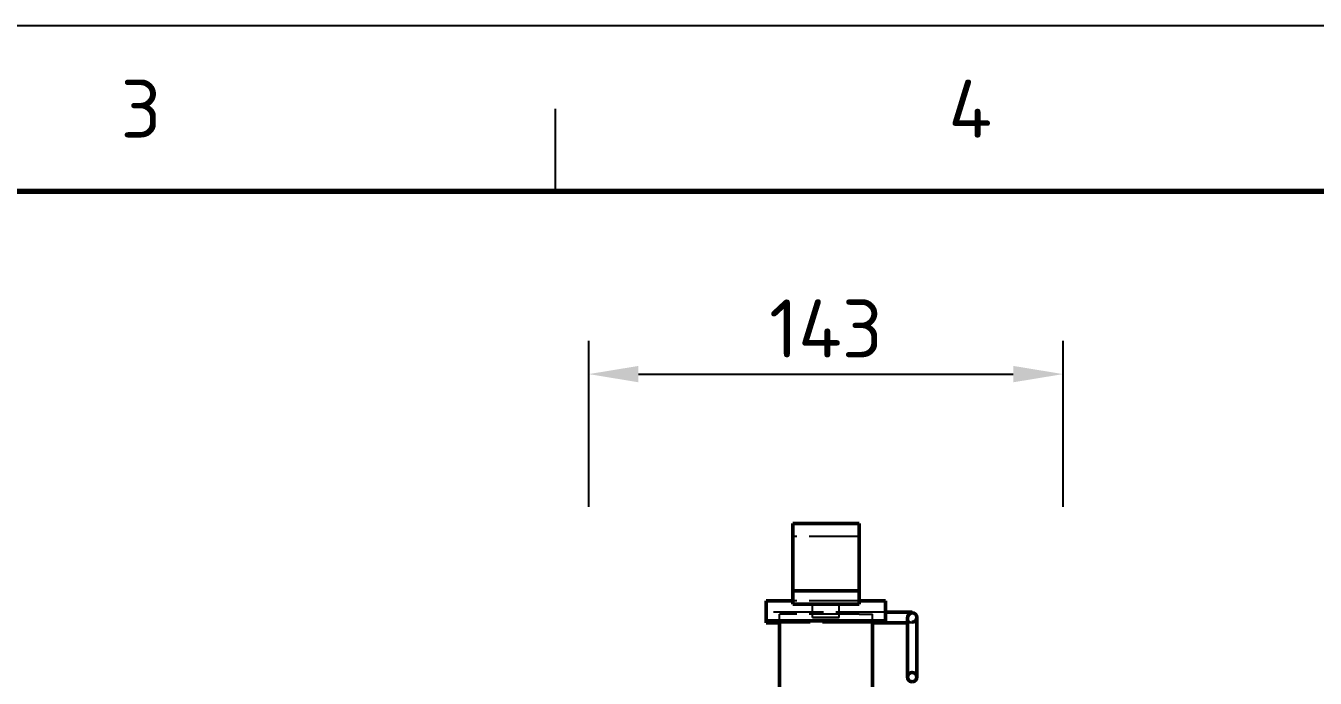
# Model space of a CAD drawing. Header units: millimetres. Extents: x 0 to 420, y 0 to 297.
# Drawn here: x 128.1 to 205.8, y 257.7 to 297 of the extents above; entities that cross this region are included whole.
import ezdxf
from ezdxf.enums import TextEntityAlignment as Align

# ---------------------------------------------------------------- set-up
doc = ezdxf.new("R2010")
doc.units = ezdxf.units.MM
doc.linetypes.add('ISO02-TRAZOS', pattern=[3.75, 3, -0.75])
for name, color, linetype, lineweight in [('01-VISIBLE', 7, 'CONTINUOUS', 50), ('02-OCULTA', 4, 'ISO02-TRAZOS', 25), ('04-COTA', 3, 'CONTINUOUS', 25), ('06-TEXTO', 7, 'CONTINUOUS', 25), ('07-RECUADRO', 7, 'CONTINUOUS', 70), ('08-FINA', 5, 'CONTINUOUS', 25)]:
    doc.layers.add(name, color=color, linetype=linetype, lineweight=lineweight)
doc.styles.add('ISO3098', font='isocpeur.ttf')
doc.dimstyles.new('FLAMA-ISO', dxfattribs={"dimtxt": 3.5, "dimasz": 3, "dimexe": 2, "dimexo": 1, "dimgap": 1, "dimtad": 1, "dimdec": 1, "dimtxsty": 'ISO3098', "dimcen": 2.5, "dimclrd": 3, "dimclre": 3, "dimclrt": 3, "dimazin": 3, "dimtfac": 1, "dimtmove": 0, "dimatfit": 3, "dimlwd": 25, "dimlwe": 25})

msp = doc.modelspace()

# ---------------------------------------------------------------- linework, layer by layer
at = {"layer": '01-VISIBLE'}
for p, q in [((178.298, 267), (174.298, 267)), ((174.298, 262.924), (174.298, 267)), ((178.298, 262.924), (178.298, 267)), ((178.298, 262.924), (174.298, 262.924)), ((174.298, 262.13), (174.298, 262.924)), ((178.298, 262.13), (178.298, 262.924)), ((174.298, 262.33), (172.698, 262.33)), ((178.298, 262.13), (174.298, 262.13)), ((179.898, 262.33), (178.298, 262.33)), ((181.498, 261.65), (179.898, 261.65)), ((179.898, 261.13), (172.698, 261.13)), ((173.498, 261.01), (172.698, 261.01)), ((173.498, 248.876), (173.498, 261.13)), ((179.098, 248.876), (179.098, 261.13)), ((181.218, 261.01), (179.098, 261.01))]:
    msp.add_line(p, q, dxfattribs=at)
for points in [[(172.698, 261.13), (172.698, 261.23), (172.698, 261.33), (172.698, 261.43), (172.698, 261.53), (172.698, 261.63), (172.698, 261.73), (172.698, 261.83), (172.698, 261.93), (172.698, 262.03), (172.698, 262.13), (172.698, 262.23), (172.698, 262.33)], [(179.898, 261.13), (179.898, 261.23), (179.898, 261.33), (179.898, 261.43), (179.898, 261.53), (179.898, 261.63), (179.898, 261.73), (179.898, 261.83), (179.898, 261.93), (179.898, 262.03), (179.898, 262.13), (179.898, 262.23), (179.898, 262.33)], [(181.498, 261.603), (181.424, 261.591), (181.356, 261.558), (181.299, 261.509), (181.256, 261.447), (181.228, 261.376), (181.218, 261.301)], [(181.218, 261.301), (181.218, 261.199), (181.218, 261.097), (181.218, 260.995), (181.218, 260.893), (181.218, 260.791), (181.218, 260.689), (181.218, 260.587), (181.218, 260.485), (181.218, 260.383), (181.218, 260.281), (181.218, 260.179), (181.218, 260.077), (181.218, 259.975), (181.218, 259.873), (181.218, 259.771), (181.218, 259.669), (181.218, 259.567), (181.218, 259.464), (181.218, 259.362), (181.218, 259.26), (181.218, 259.158), (181.218, 259.056), (181.218, 258.954), (181.218, 258.852), (181.218, 258.75), (181.218, 258.648), (181.218, 258.546), (181.218, 258.444), (181.218, 258.342), (181.218, 258.24), (181.218, 258.138), (181.218, 258.036), (181.218, 257.934), (181.218, 257.832), (181.218, 257.73)], [(181.498, 261.603), (181.498, 261.611), (181.498, 261.619), (181.498, 261.626), (181.498, 261.634), (181.498, 261.642), (181.498, 261.65)], [(181.778, 257.73), (181.778, 257.83), (181.778, 257.93), (181.778, 258.03), (181.778, 258.13), (181.778, 258.23), (181.778, 258.33), (181.778, 258.43), (181.778, 258.53), (181.778, 258.63), (181.778, 258.73), (181.778, 258.83), (181.778, 258.93), (181.778, 259.03), (181.778, 259.13), (181.778, 259.23), (181.778, 259.33), (181.778, 259.43), (181.778, 259.53), (181.778, 259.63), (181.778, 259.73), (181.778, 259.83), (181.778, 259.93), (181.778, 260.03), (181.778, 260.13), (181.778, 260.23), (181.778, 260.33), (181.778, 260.43), (181.778, 260.53), (181.778, 260.63), (181.778, 260.73), (181.778, 260.83), (181.778, 260.93), (181.778, 261.03), (181.778, 261.13), (181.778, 261.23), (181.778, 261.33)], [(181.778, 257.73), (181.778, 257.833), (181.778, 257.935), (181.778, 258.038), (181.778, 258.141), (181.778, 258.244), (181.778, 258.347), (181.778, 258.45), (181.778, 258.553), (181.778, 258.655), (181.778, 258.758), (181.778, 258.861), (181.778, 258.964), (181.778, 259.067), (181.778, 259.17), (181.778, 259.273), (181.778, 259.375), (181.778, 259.478), (181.778, 259.581), (181.778, 259.684), (181.778, 259.787), (181.778, 259.89), (181.778, 259.993), (181.778, 260.095), (181.778, 260.198), (181.778, 260.301), (181.778, 260.404), (181.778, 260.507), (181.778, 260.61), (181.778, 260.713), (181.778, 260.815), (181.778, 260.918), (181.778, 261.021), (181.778, 261.124), (181.778, 261.227), (181.778, 261.33)], [(172.698, 261.01), (172.698, 261.03), (172.698, 261.05), (172.698, 261.07), (172.698, 261.09), (172.698, 261.11), (172.698, 261.13)], [(181.218, 261.01), (181.218, 260.907), (181.218, 260.805), (181.218, 260.702), (181.218, 260.6), (181.218, 260.497), (181.218, 260.395), (181.218, 260.292), (181.218, 260.19), (181.218, 260.087), (181.218, 259.985), (181.218, 259.882), (181.218, 259.78), (181.218, 259.677), (181.218, 259.575), (181.218, 259.472), (181.218, 259.37), (181.218, 259.267), (181.218, 259.165), (181.218, 259.062), (181.218, 258.96), (181.218, 258.857), (181.218, 258.755), (181.218, 258.652), (181.218, 258.55), (181.218, 258.447), (181.218, 258.345), (181.218, 258.242), (181.218, 258.14), (181.218, 258.037), (181.218, 257.935), (181.218, 257.832), (181.218, 257.73)], [(181.218, 257.73), (181.239, 257.837), (181.3, 257.928), (181.391, 257.988), (181.498, 258.01), (181.605, 257.988), (181.696, 257.928), (181.757, 257.837), (181.778, 257.73)], [(181.498, 257.45), (181.426, 257.459), (181.358, 257.487), (181.3, 257.532), (181.256, 257.59), (181.228, 257.657), (181.218, 257.73)], [(181.498, 257.45), (181.571, 257.459), (181.638, 257.487), (181.696, 257.532), (181.741, 257.59), (181.769, 257.657), (181.778, 257.73)]]:
    msp.add_lwpolyline(points, dxfattribs=at)
msp.add_arc((181.498, 261.33), 0.28, -90, 90, dxfattribs=at)
at = {"layer": '02-OCULTA'}
for p, q in [((174.298, 266.206), (174.298, 267)), ((178.298, 266.206), (178.298, 267)), ((178.298, 266.206), (174.298, 266.206)), ((174.298, 262.13), (174.298, 266.206)), ((178.298, 262.13), (178.298, 266.206)), ((178.298, 262.33), (174.298, 262.33)), ((175.498, 261.33), (175.498, 262.13)), ((177.098, 261.33), (177.098, 262.13)), ((179.898, 261.65), (172.698, 261.65)), ((173.498, 261.13), (173.498, 261.53)), ((173.498, 248.876), (173.498, 261.53)), ((178.298, 261.53), (174.298, 261.53)), ((178.298, 261.53), (174.298, 261.53)), ((179.098, 261.13), (179.098, 261.53)), ((179.098, 248.876), (179.098, 261.53)), ((179.098, 261.01), (173.498, 261.01)), ((181.498, 261.01), (181.218, 261.01))]:
    msp.add_line(p, q, dxfattribs=at)
for points in [[(172.698, 262.33), (172.698, 262.23), (172.698, 262.13), (172.698, 262.03), (172.698, 261.93), (172.698, 261.83), (172.698, 261.73), (172.698, 261.63), (172.698, 261.53), (172.698, 261.43), (172.698, 261.33), (172.698, 261.23), (172.698, 261.13)], [(176.298, 262.13), (176.198, 262.13), (176.098, 262.13), (175.998, 262.13), (175.898, 262.13), (175.798, 262.13), (175.698, 262.13), (175.598, 262.13), (175.498, 262.13)], [(175.498, 262.13), (175.598, 262.13), (175.698, 262.13), (175.798, 262.13), (175.898, 262.13), (175.998, 262.13), (176.098, 262.13), (176.198, 262.13), (176.298, 262.13), (176.398, 262.13), (176.498, 262.13), (176.598, 262.13), (176.698, 262.13), (176.798, 262.13), (176.898, 262.13), (176.998, 262.13), (177.098, 262.13)], [(177.098, 262.13), (176.984, 262.13), (176.87, 262.13), (176.755, 262.13), (176.641, 262.13), (176.527, 262.13), (176.412, 262.13), (176.298, 262.13)], [(179.898, 262.33), (179.898, 262.23), (179.898, 262.13), (179.898, 262.03), (179.898, 261.93), (179.898, 261.83), (179.898, 261.73), (179.898, 261.63), (179.898, 261.53), (179.898, 261.43), (179.898, 261.33), (179.898, 261.23), (179.898, 261.13)], [(172.698, 261.65), (172.698, 261.543), (172.698, 261.436), (172.698, 261.33), (172.698, 261.223), (172.698, 261.116), (172.698, 261.01)], [(172.698, 261.13), (172.698, 261.216), (172.698, 261.303), (172.698, 261.39), (172.698, 261.476), (172.698, 261.563), (172.698, 261.65)], [(174.298, 261.53), (174.198, 261.53), (174.098, 261.53), (173.998, 261.53), (173.898, 261.53), (173.798, 261.53), (173.698, 261.53), (173.598, 261.53), (173.498, 261.53)], [(174.298, 261.53), (174.198, 261.53), (174.098, 261.53), (173.998, 261.53), (173.898, 261.53), (173.798, 261.53), (173.698, 261.53), (173.598, 261.53), (173.498, 261.53)], [(176.298, 261.33), (176.198, 261.33), (176.098, 261.33), (175.998, 261.33), (175.898, 261.33), (175.798, 261.33), (175.698, 261.33), (175.598, 261.33), (175.498, 261.33)], [(175.498, 261.33), (175.598, 261.33), (175.698, 261.33), (175.798, 261.33), (175.898, 261.33), (175.998, 261.33), (176.098, 261.33), (176.198, 261.33), (176.298, 261.33), (176.398, 261.33), (176.498, 261.33), (176.598, 261.33), (176.698, 261.33), (176.798, 261.33), (176.898, 261.33), (176.998, 261.33), (177.098, 261.33)], [(177.098, 261.33), (176.984, 261.33), (176.87, 261.33), (176.755, 261.33), (176.641, 261.33), (176.527, 261.33), (176.412, 261.33), (176.298, 261.33)], [(178.298, 261.53), (178.398, 261.53), (178.498, 261.53), (178.598, 261.53), (178.698, 261.53), (178.798, 261.53), (178.898, 261.53), (178.998, 261.53), (179.098, 261.53)], [(178.298, 261.53), (178.398, 261.53), (178.498, 261.53), (178.598, 261.53), (178.698, 261.53), (178.798, 261.53), (178.898, 261.53), (178.998, 261.53), (179.098, 261.53)], [(181.498, 261.603), (181.424, 261.591), (181.356, 261.558), (181.299, 261.509), (181.256, 261.447), (181.228, 261.376), (181.218, 261.301)], [(181.218, 261.301), (181.227, 261.231), (181.256, 261.166), (181.302, 261.113), (181.361, 261.074), (181.428, 261.051), (181.498, 261.043)], [(181.218, 261.301), (181.227, 261.231), (181.256, 261.166), (181.302, 261.113), (181.361, 261.074), (181.428, 261.051), (181.498, 261.043)], [(181.218, 261.301), (181.218, 261.253), (181.218, 261.204), (181.218, 261.156), (181.218, 261.107), (181.218, 261.058), (181.218, 261.01)], [(181.498, 261.65), (181.498, 261.642), (181.498, 261.634), (181.498, 261.626), (181.498, 261.619), (181.498, 261.611), (181.498, 261.603)], [(181.498, 261.603), (181.498, 261.604), (181.498, 261.605), (181.498, 261.606), (181.498, 261.608), (181.498, 261.609), (181.498, 261.61)], [(181.498, 261.61), (181.498, 261.609), (181.498, 261.608), (181.498, 261.606), (181.498, 261.605), (181.498, 261.604), (181.498, 261.603)], [(181.498, 261.043), (181.498, 261.044), (181.498, 261.045), (181.498, 261.046), (181.498, 261.048), (181.498, 261.049), (181.498, 261.05)], [(181.498, 261.05), (181.498, 261.049), (181.498, 261.048), (181.498, 261.046), (181.498, 261.045), (181.498, 261.044), (181.498, 261.043)], [(181.498, 261.043), (181.498, 261.038), (181.498, 261.032), (181.498, 261.026), (181.498, 261.021), (181.498, 261.015), (181.498, 261.01)], [(181.498, 261.01), (181.498, 261.015), (181.498, 261.021), (181.498, 261.026), (181.498, 261.032), (181.498, 261.038), (181.498, 261.043)]]:
    msp.add_lwpolyline(points, dxfattribs=at)
at = {"layer": '07-RECUADRO'}
msp.add_lwpolyline([(20, 10), (410, 10), (410, 287), (20, 287)], close=True, dxfattribs=at)
at = {"layer": '08-FINA'}
msp.add_line((160, 287), (160, 292), dxfattribs=at)
msp.add_lwpolyline([(0, 0), (420, 0), (420, 297), (0, 297)], close=True, dxfattribs=at)

# ---------------------------------------------------------------- texts
at = {"layer": '06-TEXTO', "style": 'ISO3098'}
for s, p in [('3', (135, 292)), ('4', (185, 292))]:
    msp.add_text(s, height=3.5, dxfattribs=at).set_placement(p, align=Align.MIDDLE_CENTER)

# ---------------------------------------------------------------- dimensions: what is measured, and where the dimension line sits
at = {"layer": '04-COTA'}
msp.add_linear_dim(base=(161.998, 276), p1=(161.998, 267), p2=(190.598, 267), dimstyle='FLAMA-ISO', override={"dimlfac": 5}, dxfattribs=at).render()

doc.saveas('drawing.dxf')
